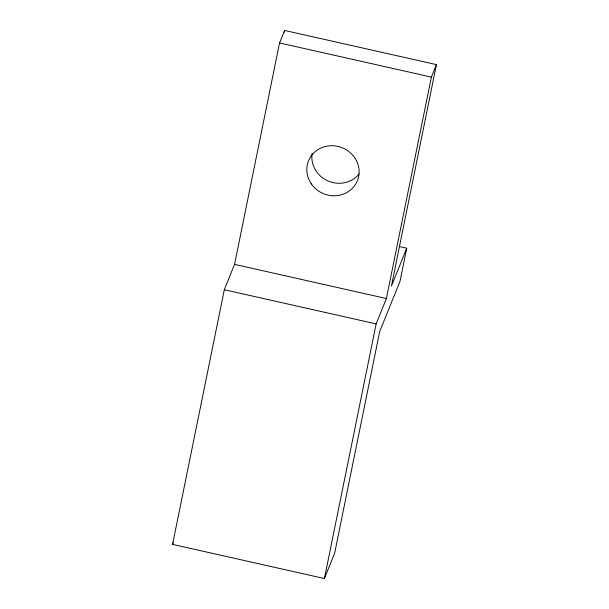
<?xml version="1.0" encoding="UTF-8"?>
<svg xmlns="http://www.w3.org/2000/svg" width="609" height="609" viewBox="0 0 609 609"><rect width="100%" height="100%" fill="white"/><g stroke="black" fill="none" stroke-linecap="round" stroke-linejoin="round"><path stroke-width="0.91" d="M406.728 248.206L399.984 281.419L379.643 331.753L334.653 553.193L324.407 578.55L172.568 544.385L224.31 289.732L234.556 264.375L279.546 42.942L284.593 30.45L436.432 64.615L391.435 286.047L406.728 248.206L399.329 246.538M284.213 32.307L284.593 30.45M324.407 578.55L376.149 323.897L386.395 298.539L431.385 77.099L436.432 64.615M172.568 544.385L173.276 542.634M279.546 42.942L431.385 77.099M234.556 264.375L386.395 298.539M224.31 289.732L376.149 323.897M359.013 174.029A26.385 24.809 22 0 1 327.916 180.911A26.385 24.809 22 0 1 312.151 153.377M311.298 183.872A26.385 24.809 22 0 0 356.509 182.631A26.385 24.809 22 0 0 331.098 145.718A26.385 24.809 22 0 0 311.298 183.872"/></g></svg>
